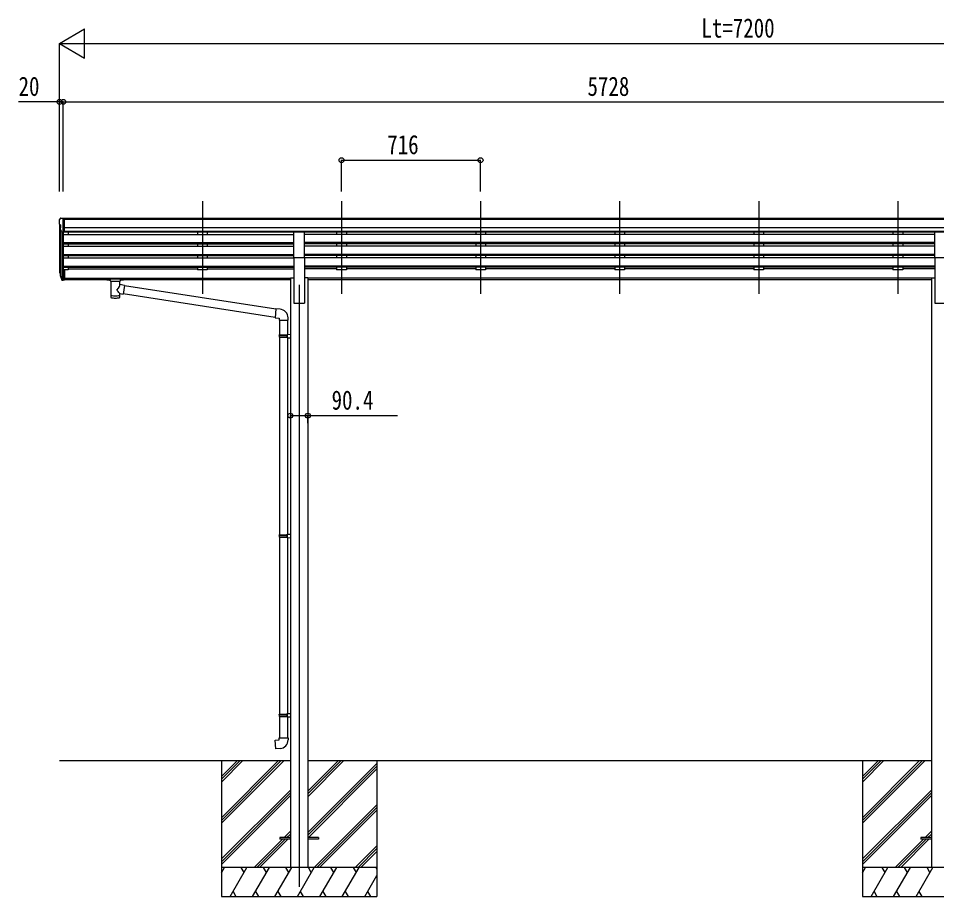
# Model space of a CAD drawing. Units: millimetres, scale not verified. Extents: x -12615 to 12615, y -8910 to 8910.
# Drawn here: x -5360 to -633, y -4469 to 51 of the extents above; entities that cross this region are included whole.
import ezdxf
from ezdxf.enums import TextEntityAlignment as Align

# ---------------------------------------------------------------- set-up
doc = ezdxf.new("R2010")
doc.units = ezdxf.units.MM
doc.header["$LTSCALE"] = 30
for name, color, linetype in [('0-3_YKK_12', 2, 'Continuous'), ('0-4_YKK_13', 4, 'Continuous'), ('0-5_YKK_A1', 4, 'Continuous'), ('0-6_YKK_D', 6, 'Continuous')]:
    doc.layers.add(name, color=color, linetype=linetype)
doc.styles.add('ＭＳ ゴシック', font='')
doc.styles.get('ＭＳ ゴシック').set_extended_font_data('MS Gothic')

msp = doc.modelspace()

# ---------------------------------------------------------------- linework, layer by layer
at = {"layer": '0-3_YKK_12'}
for p, q in [((-4412.94, -889.49), (-4412.94, -1367.01)), ((-3696.94, -889.49), (-3696.94, -1367.01)), ((-2980.94, -889.49), (-2980.94, -1367.01)), ((-2264.94, -889.49), (-2264.94, -1367.01)), ((-1548.94, -889.49), (-1548.94, -1367.01)), ((-832.94, -889.49), (-832.94, -1367.01)), ((-3914.94, -1320.33), (-3914.94, -4418.89))]:
    msp.add_line(p, q, dxfattribs=at)
at = {"layer": '0-4_YKK_13'}
for p, q in [((-5150.94, -986.38), (-5150.94, -987.01)), ((-5144.03, -977.58), (-5148.1, -983.39)), ((-5140.94, -977.01), (-5143.27, -977.16)), ((-5140.94, -977.01), (-5122.44, -977.01)), ((-5128.94, -1050), (-5128.94, -977.01)), ((-5122.44, -977.01), (-5112.44, -977.1)), ((-5122.44, -1049), (-5122.44, -977.01)), ((-5112.44, -978.62), (-5112.44, -977.1)), ((-5148.41, -1008.2), (-5143.09, -1011.27)), ((-5136.56, -1048.18), (-5145.57, -1032.59)), ((-5142.94, -1011.53), (-5142.94, -1027.8)), ((-5128.94, -1050), (-5134.15, -1049.68)), ((-5122.44, -1049), (-5128.94, -1049)), ((-3942.44, -1179.44), (-3942.44, -1047.64)), ((-3942.44, -1047.64), (-3887.44, -1047.64)), ((-3887.44, -1179.44), (-3887.44, -1047.64)), ((-642.44, -1179.44), (-642.44, -1047.64)), ((-642.44, -1047.64), (-587.44, -1047.64)), ((-3942.44, -1179.44), (-3887.44, -1179.44)), ((-642.44, -1179.44), (-587.44, -1179.44)), ((-5147.85, -1256.81), (-5143.97, -1264.76)), ((-5147.24, -1255.43), (-5143.97, -1262.49)), ((-5145.53, -1268.08), (-5145.19, -1272.49)), ((-5145.19, -1272.49), (-5136.38, -1296.04)), ((-5144.58, -1271.92), (-5136.38, -1288.1)), ((-5135.37, -1286.97), (-5143.13, -1271.57)), ((-5128.94, -1242.62), (-5128.94, -1297.39)), ((-5122.44, -1242.62), (-5128.94, -1242.62)), ((-5122.44, -1242.62), (-5122.44, -1296.65)), ((-5128.94, -1287.65), (-5134.07, -1287.65)), ((-5128.94, -1289.46), (-5133.79, -1289.46)), ((-5128.94, -1297.39), (-5133.79, -1297.39)), ((-5122.44, -1282.75), (-5128.94, -1282.75)), ((-5122.44, -1287.63), (-5128.94, -1287.63)), ((-5122.44, -1296.65), (-5128.94, -1296.65)), ((-4904.94, -1287.49), (-4904.94, -1293.25)), ((-4904.94, -1287.69), (-4904.94, -1289.23)), ((-4902.94, -1286.83), (-4819.94, -1286.83)), ((-4902.94, -1289.01), (-4819.94, -1289.01)), ((-4902.94, -1293.92), (-4888.44, -1293.92)), ((-4888.44, -1299.56), (-4888.44, -1293.01)), ((-4884.34, -1300.48), (-4884.36, -1385.92)), ((-4838.54, -1319.23), (-4838.54, -1300.48)), ((-4813.32, -1323.13), (-4838.54, -1319.22)), ((-4834.44, -1299.56), (-4834.44, -1293.01)), ((-4834.44, -1293.92), (-4819.94, -1293.92)), ((-4813.32, -1323.13), (-4820.34, -1368.39)), ((-4817.94, -1287.49), (-4817.94, -1293.25)), ((-4838.52, -1385.92), (-4838.55, -1365.25)), ((-4838.54, -1365.57), (-4820.34, -1368.39)), ((-4038, -1487.98), (-4820.07, -1366.65)), ((-4034.33, -1446.05), (-4813.64, -1325.15)), ((-4013.33, -1446.01), (-4034.17, -1444.18)), ((-4018.25, -1501.75), (-3972.25, -1501.75)), ((-4016.14, -1501.75), (-4016.14, -1577.96)), ((-3974.14, -1501.75), (-3974.14, -1575.4)), ((-3972.25, -1501.75), (-3972.25, -1490.83)), ((-4018.14, -1579.96), (-4017.14, -1577.96)), ((-4018.14, -1579.96), (-3974.14, -1579.96)), ((-4018.14, -1579.96), (-4018.14, -1587.96)), ((-4018.14, -1587.96), (-3974.14, -1587.96)), ((-4018.14, -1587.96), (-4017.14, -1589.96)), ((-4017.14, -1577.96), (-3974.14, -1577.96)), ((-4017.14, -1589.96), (-3974.14, -1589.96)), ((-4016.14, -1589.96), (-4016.14, -2606.65)), ((-3978.62, -1579.96), (-3979.05, -1577.96)), ((-3976.14, -1575.46), (-3960.14, -1574.99)), ((-3976.14, -1577.46), (-3976.14, -1575.46)), ((-3976.14, -1577.46), (-3974.14, -1577.46)), ((-3976.14, -1592.46), (-3976.14, -1590.46)), ((-3976.14, -1592.46), (-3960.14, -1592.93)), ((-3974.14, -1592.52), (-3974.14, -2604.09)), ((-3960.14, -1574.99), (-3960.14, -1592.93)), ((-4018.14, -2608.65), (-4017.14, -2606.65)), ((-4018.14, -2608.65), (-3974.14, -2608.65)), ((-4018.14, -2608.65), (-4018.14, -2616.65)), ((-4018.14, -2616.65), (-3974.14, -2616.65)), ((-4018.14, -2616.65), (-4017.14, -2618.65)), ((-4017.14, -2606.65), (-3974.14, -2606.65)), ((-4017.14, -2618.65), (-3974.14, -2618.65)), ((-4016.14, -2618.65), (-4016.14, -3529.34)), ((-3978.62, -2608.65), (-3979.05, -2606.65)), ((-3976.14, -2604.15), (-3960.14, -2603.68)), ((-3976.14, -2606.15), (-3976.14, -2604.15)), ((-3976.14, -2606.15), (-3974.14, -2606.15)), ((-3976.14, -2621.15), (-3976.14, -2619.15)), ((-3976.14, -2621.15), (-3960.14, -2621.62)), ((-3974.14, -2621.21), (-3974.14, -3526.78)), ((-3960.14, -2603.68), (-3960.14, -2621.62)), ((-4018.14, -3531.34), (-4017.14, -3529.34)), ((-4018.14, -3531.34), (-3974.14, -3531.34)), ((-4018.14, -3531.34), (-4018.14, -3539.34)), ((-4018.14, -3539.34), (-3974.14, -3539.34)), ((-4018.14, -3539.34), (-4017.14, -3541.34)), ((-4017.14, -3529.34), (-3974.14, -3529.34)), ((-4017.14, -3541.34), (-3974.14, -3541.34)), ((-4016.14, -3541.34), (-4016.14, -3651.34)), ((-3978.62, -3531.34), (-3979.05, -3529.34)), ((-3976.14, -3526.84), (-3960.14, -3526.37)), ((-3976.14, -3528.84), (-3976.14, -3526.84)), ((-3976.14, -3528.84), (-3974.14, -3528.84)), ((-3976.14, -3543.84), (-3976.14, -3541.84)), ((-3976.14, -3543.84), (-3960.14, -3544.31)), ((-3974.14, -3543.9), (-3974.14, -3651.34)), ((-3960.14, -3526.37), (-3960.14, -3544.31)), ((-4018.14, -3651.34), (-3972.14, -3651.34)), ((-4018.14, -3661.34), (-4018.14, -3651.34)), ((-3972.14, -3651.34), (-3972.14, -3662.25)), ((-4014.94, -4164.39), (-4014.94, -4173.39)), ((-3960.14, -4164.39), (-4014.94, -4164.39)), ((-3960.14, -4173.39), (-4014.94, -4173.39)), ((-3814.94, -4164.39), (-3869.74, -4164.39)), ((-3814.94, -4173.39), (-3869.74, -4173.39)), ((-3814.94, -4164.39), (-3814.94, -4173.39)), ((-714.94, -4164.39), (-714.94, -4173.39)), ((-660.14, -4164.39), (-714.94, -4164.39)), ((-660.14, -4173.39), (-714.94, -4173.39))]:
    msp.add_line(p, q, dxfattribs=at)
for points in [[(-4904.94, -1287.49), (-4904.9, -1287.3), (-4904.82, -1287.16), (-4904.72, -1287.07), (-4904.62, -1287.01), (-4904.5, -1286.96), (-4904.21, -1286.9), (-4903.72, -1286.85), (-4903.18, -1286.83), (-4902.94, -1286.83)], [(-4904.94, -1293.25), (-4904.9, -1293.45), (-4904.82, -1293.59), (-4904.72, -1293.68), (-4904.62, -1293.74), (-4904.5, -1293.79), (-4904.21, -1293.85), (-4903.72, -1293.89), (-4903.18, -1293.91), (-4902.94, -1293.92)], [(-4819.94, -1286.83), (-4819.59, -1286.83), (-4819.06, -1286.86), (-4818.61, -1286.91), (-4818.31, -1286.99), (-4818.14, -1287.09), (-4818.02, -1287.23), (-4817.95, -1287.41), (-4817.94, -1287.49)], [(-4819.94, -1293.92), (-4819.59, -1293.91), (-4819.06, -1293.89), (-4818.61, -1293.84), (-4818.31, -1293.76), (-4818.14, -1293.66), (-4818.02, -1293.52), (-4817.95, -1293.34), (-4817.94, -1293.25)], [(-4034.17, -1444.18), (-4038.17, -1490.01), (-4018.25, -1491.75), (-4018.25, -1501.75)], [(-3978.62, -1579.96), (-3978.62, -1587.96), (-3979.05, -1589.96)], [(-3976.14, -1590.46), (-3974.14, -1590.46), (-3974.14, -1577.46)], [(-3978.62, -2608.65), (-3978.62, -2616.65), (-3979.05, -2618.65)], [(-3976.14, -2619.15), (-3974.14, -2619.15), (-3974.14, -2606.15)], [(-3978.62, -3531.34), (-3978.62, -3539.34), (-3979.05, -3541.34)], [(-3976.14, -3541.84), (-3974.14, -3541.84), (-3974.14, -3528.84)], [(-4013.22, -3707.08), (-4034.06, -3708.91), (-4038.06, -3663.08), (-4018.14, -3661.34)]]:
    msp.add_lwpolyline(points, dxfattribs=at)
for centre, radius, start, end in [((-5147.94, -986.38), 3, 93, 180), ((-4948.94, -987.01), 202, 180, 184.94904), ((-5143.21, -978.15), 1, 93.5, 145), ((-5144.04, -1003.83), 6.18, 185.7035, 224.99897), ((-5142.97, -1031.09), 3, 94.7167, 210), ((-5143.24, -1027.8), 0.3, 274.7167, 0), ((-5143.24, -1011.53), 0.3, 0, 60), ((-5133.97, -1046.68), 3, 210, 266.5), ((-5119.76, -1247.69), 29.53, 186.50806, 197.98144), ((-5118.35, -1245.93), 30.41, 187.1552, 198.19734), ((-4017.25, -1490.83), 45, 0, 85), ((-4017.14, -3662.25), 45, 275, 0)]:
    msp.add_arc(centre, radius, start, end, dxfattribs=at)
for centre, major_axis, ratio, start_param, end_param in [((-5060.29, -1248.12), (-89.06, 1.43), 0.57596, 6.1962358, 6.3678173), ((-5061.08, -1241.45), (87.93, 4.42), 0.541684, 3.0659337, 3.2228513), ((-5144.23, -1268.08), (1.3, 0), 0.90356, 1.3700892, 3.347195), ((-5058.31, -1251.89), (-89.07, 0), 0.90356, 0.2056023, 0.2515348), ((-5059.02, -1248.03), (-88.05, 0), 0.90356, 0.2662965, 0.3003836), ((-5133.79, -1286.75), (-3, 0), 0.90356, 0.5235988, 1.5707963), ((-5133.79, -1294.68), (3, 0), 0.90356, 3.6651914, 4.712389), ((-5134.07, -1286.29), (-1.5, 0), 0.90356, 0.5235988, 1.5707963), ((-4902.94, -1289.23), (2, 0), 0.109601, 1.5707963, 3.1415927), ((-4861.44, -1299.48), (27.06, 0), 0.069685, 3.1415927, 6.2831853), ((-4861.44, -1293.01), (27, 0), 0.070066, 6.2831853, 9.424778), ((-4861.44, -1345.76), (-22.81, -26.62), 0.234429, 1.6855472, 3.1268519), ((-4850.44, -1297), (16, 0), 0.361356, 6.2636979, 6.2831853), ((-4819.94, -1289.23), (2, 0), 0.109601, 0, 1.5707963), ((-4858.89, -1343.12), (20.32, -22.25), 0.045535, 0.0389954, 1.3075346), ((-4861.44, -1385.92), (22.92, 0), 0.101955, 3.1415499, 6.2833984), ((-4861.44, -1373.48), (22.91, 0), 0.122865, 3.1415927, 6.2831853)]:
    msp.add_ellipse(centre, major_axis=major_axis, ratio=ratio, start_param=start_param, end_param=end_param, dxfattribs=at)
at = {"layer": '0-5_YKK_A1'}
for p, q in [((582.56, -978.62), (-5122.44, -978.62)), ((582.56, -983.83), (-5122.44, -983.83)), ((-5148.94, -1007.59), (-5148.94, -1242.25)), ((-5143.97, -1035.36), (-5143.97, -1268.96)), ((592.56, -1027.36), (-5122.44, -1027.36)), ((-5134.94, -1049.52), (-5134.95, -1287.39)), ((-5128.94, -1050), (-5128.94, -1242.62)), ((-5128.94, -1060.97), (-3942.44, -1060.97)), ((592.56, -1045.22), (-5122.44, -1045.22)), ((-3942.44, -1048.46), (-5122.44, -1048.46)), ((-5103.94, -1048.46), (-5103.94, -1060.97)), ((-4437.94, -1048.46), (-4437.94, -1060.97)), ((-4387.94, -1048.46), (-4387.94, -1060.87)), ((-642.44, -1048.46), (-3887.44, -1048.46)), ((-642.44, -1060.97), (-3887.44, -1060.97)), ((-3721.94, -1048.46), (-3721.94, -1060.97)), ((-3671.94, -1048.46), (-3671.94, -1060.87)), ((-3005.94, -1048.46), (-3005.94, -1060.97)), ((-2955.94, -1048.46), (-2955.94, -1060.87)), ((-2289.94, -1048.46), (-2289.94, -1060.97)), ((-2239.94, -1048.46), (-2239.94, -1060.87)), ((-1573.94, -1048.46), (-1573.94, -1060.97)), ((-1523.94, -1048.46), (-1523.94, -1060.87)), ((-857.94, -1048.46), (-857.94, -1060.97)), ((-807.94, -1048.46), (-807.94, -1060.87)), ((-5128.94, -1102.85), (-3942.44, -1102.85)), ((-5128.94, -1104.35), (-3942.44, -1104.35)), ((-5128.94, -1108.66), (-3942.44, -1108.66)), ((-5128.94, -1121.52), (-3942.44, -1121.52)), ((-5103.94, -1108.66), (-5103.94, -1121.52)), ((-4437.94, -1108.66), (-4437.94, -1121.52)), ((-4387.94, -1108.66), (-4387.94, -1121.52)), ((-642.44, -1102.85), (-3887.44, -1102.85)), ((-642.44, -1104.35), (-3887.44, -1104.35)), ((-642.44, -1108.66), (-3887.44, -1108.66)), ((-642.44, -1121.52), (-3887.44, -1121.52)), ((-3721.94, -1108.66), (-3721.94, -1121.52)), ((-3671.94, -1108.66), (-3671.94, -1121.52)), ((-3005.94, -1108.66), (-3005.94, -1121.52)), ((-2955.94, -1108.66), (-2955.94, -1121.52)), ((-2289.94, -1108.66), (-2289.94, -1121.52)), ((-2239.94, -1108.66), (-2239.94, -1121.52)), ((-1573.94, -1108.66), (-1573.94, -1121.52)), ((-1523.94, -1108.66), (-1523.94, -1121.52)), ((-857.94, -1108.66), (-857.94, -1121.52)), ((-807.94, -1108.66), (-807.94, -1121.52)), ((-5128.94, -1163.4), (-3942.44, -1163.4)), ((-5128.94, -1164.89), (-3942.44, -1164.89)), ((-5128.94, -1169.21), (-3942.44, -1169.21)), ((-5103.94, -1169.21), (-5103.94, -1182.07)), ((-4437.94, -1169.21), (-4437.94, -1181.97)), ((-4387.94, -1169.21), (-4387.94, -1182.07)), ((-3942.44, -1179.44), (-3942.44, -1413.89)), ((-642.44, -1163.4), (-3887.44, -1163.4)), ((-642.44, -1164.89), (-3887.44, -1164.89)), ((-642.44, -1169.21), (-3887.44, -1169.21)), ((-3887.44, -1179.44), (-3887.44, -1413.89)), ((-3721.94, -1169.21), (-3721.94, -1181.97)), ((-3671.94, -1169.21), (-3671.94, -1182.07)), ((-3005.94, -1169.21), (-3005.94, -1181.97)), ((-2955.94, -1169.21), (-2955.94, -1182.07)), ((-2289.94, -1169.21), (-2289.94, -1181.97)), ((-2239.94, -1169.21), (-2239.94, -1182.07)), ((-1573.94, -1169.21), (-1573.94, -1181.97)), ((-1523.94, -1169.21), (-1523.94, -1182.07)), ((-857.94, -1169.21), (-857.94, -1181.97)), ((-807.94, -1169.21), (-807.94, -1182.07)), ((-642.44, -1179.44), (-642.44, -1413.89)), ((-5128.94, -1182.07), (-3942.44, -1182.07)), ((-5128.94, -1223.95), (-3942.44, -1223.95)), ((-5128.94, -1225.44), (-3942.44, -1225.44)), ((-642.44, -1182.07), (-3887.44, -1182.07)), ((-642.44, -1223.95), (-3887.44, -1223.95)), ((-642.44, -1225.44), (-3887.44, -1225.44)), ((-5128.94, -1229.76), (-3942.44, -1229.76)), ((-5103.94, -1243.25), (-5122.44, -1243.25)), ((-5103.94, -1229.76), (-5103.94, -1243.25)), ((-5103.94, -1238.31), (-4437.94, -1238.31)), ((-4437.94, -1229.76), (-4437.94, -1243.25)), ((-4387.94, -1243.25), (-4437.94, -1243.25)), ((-4387.94, -1229.76), (-4387.94, -1243.25)), ((-4387.94, -1238.31), (-3942.44, -1238.31)), ((-642.44, -1229.76), (-3887.44, -1229.76)), ((-3721.94, -1238.31), (-3887.44, -1238.31)), ((-3721.94, -1229.76), (-3721.94, -1243.25)), ((-3671.94, -1243.25), (-3721.94, -1243.25)), ((-3671.94, -1229.76), (-3671.94, -1243.25)), ((-3005.94, -1238.31), (-3671.94, -1238.31)), ((-3005.94, -1229.76), (-3005.94, -1243.25)), ((-2955.94, -1243.25), (-3005.94, -1243.25)), ((-2955.94, -1229.76), (-2955.94, -1243.25)), ((-2289.94, -1238.31), (-2955.94, -1238.31)), ((-2289.94, -1229.76), (-2289.94, -1243.25)), ((-2239.94, -1243.25), (-2289.94, -1243.25)), ((-2239.94, -1229.76), (-2239.94, -1243.25)), ((-1573.94, -1238.31), (-2239.94, -1238.31)), ((-1573.94, -1229.76), (-1573.94, -1243.25)), ((-1523.94, -1243.25), (-1573.94, -1243.25)), ((-1523.94, -1229.76), (-1523.94, -1243.25)), ((-857.94, -1238.31), (-1523.94, -1238.31)), ((-857.94, -1229.76), (-857.94, -1243.25)), ((-807.94, -1243.25), (-857.94, -1243.25)), ((-807.94, -1229.76), (-807.94, -1243.25)), ((-642.44, -1238.31), (-807.94, -1238.31)), ((-5122.44, -1285.32), (-3960.14, -1285.32)), ((-5122.44, -1286.72), (-3960.14, -1286.72)), ((-4888.44, -1294.41), (-5122.44, -1294.41)), ((-3960.14, -1294.41), (-4834.44, -1294.41)), ((-3960.14, -1284.89), (-3960.14, -4318.89)), ((-3960.14, -1284.89), (-3942.44, -1284.89)), ((-3869.74, -1284.89), (-3887.44, -1284.89)), ((-3869.74, -1284.89), (-3869.74, -4318.89)), ((-660.14, -1285.32), (-3869.74, -1285.32)), ((-660.14, -1286.72), (-3869.74, -1286.72)), ((-660.14, -1294.41), (-3869.74, -1294.41)), ((-660.14, -1284.89), (-660.14, -4318.9)), ((-660.14, -1284.89), (-642.44, -1284.89)), ((-3942.44, -1413.89), (-3887.44, -1413.89)), ((-642.44, -1413.89), (-587.44, -1413.89)), ((-5148.94, -3768.89), (-3960.14, -3768.89)), ((-4314.94, -3768.89), (-4314.94, -4468.89)), ((-4314.94, -4063.07), (-4020.76, -3768.89)), ((-4314.94, -4077.21), (-4006.62, -3768.89)), ((-4314.94, -4091.36), (-3992.48, -3768.89)), ((-4314.94, -3879.22), (-4204.61, -3768.89)), ((-4314.94, -3865.08), (-4218.75, -3768.89)), ((-4314.94, -3850.94), (-4232.89, -3768.89)), ((-3869.74, -3768.89), (-660.14, -3768.89)), ((-3869.74, -3954.52), (-3684.11, -3768.89)), ((-3869.74, -3940.38), (-3698.25, -3768.89)), ((-3869.74, -3926.24), (-3712.39, -3768.89)), ((-3514.94, -3768.89), (-3514.94, -4468.89)), ((-1014.94, -3768.89), (-1014.94, -4468.89)), ((-1014.94, -4063.07), (-720.76, -3768.89)), ((-1014.94, -4077.21), (-706.62, -3768.89)), ((-1014.94, -4091.36), (-692.48, -3768.89)), ((-1014.94, -3879.22), (-904.61, -3768.89)), ((-1014.94, -3865.08), (-918.75, -3768.89)), ((-1014.94, -3850.94), (-932.89, -3768.89)), ((-3869.74, -4138.37), (-3514.94, -3783.57)), ((-3869.74, -4152.51), (-3514.94, -3797.72)), ((-3867.48, -4164.39), (-3514.94, -3811.86)), ((-4314.94, -4275.2), (-3960.14, -3920.4)), ((-1014.94, -4275.2), (-660.14, -3920.4)), ((-4314.94, -4289.34), (-3960.14, -3934.55)), ((-4314.94, -4303.49), (-3960.14, -3948.69)), ((-1014.94, -4289.34), (-660.14, -3934.55)), ((-1014.94, -4303.49), (-660.14, -3948.69)), ((-3838.13, -4318.89), (-3514.94, -3995.7)), ((-3823.99, -4318.89), (-3514.94, -4009.85)), ((-3809.85, -4318.89), (-3514.94, -4023.99)), ((-3992, -4164.39), (-3960.14, -4132.54)), ((-3977.86, -4164.39), (-3960.14, -4146.68)), ((-692, -4164.39), (-660.14, -4132.54)), ((-677.86, -4164.39), (-660.14, -4146.68)), ((-4146.5, -4318.89), (-4001, -4173.39)), ((-4132.36, -4318.89), (-3986.86, -4173.39)), ((-4118.21, -4318.89), (-3972.71, -4173.39)), ((-3963.71, -4164.39), (-3960.14, -4160.82)), ((-846.5, -4318.89), (-701, -4173.39)), ((-832.36, -4318.89), (-686.86, -4173.39)), ((-818.21, -4318.89), (-672.71, -4173.39)), ((-663.71, -4164.39), (-660.14, -4160.82)), ((-3626, -4318.89), (-3514.94, -4207.84)), ((-3611.86, -4318.89), (-3514.94, -4221.98)), ((-3597.71, -4318.89), (-3514.94, -4236.12)), ((-3514.94, -4318.89), (-4314.94, -4318.89)), ((-4314.94, -4346.4), (-4299.06, -4318.89)), ((-4270.19, -4468.89), (-4183.59, -4318.89)), ((-4198.59, -4344.87), (-4213.59, -4318.89)), ((-4154.72, -4468.89), (-4068.12, -4318.89)), ((-4083.12, -4344.88), (-4098.12, -4318.89)), ((-4039.25, -4468.89), (-3952.65, -4318.89)), ((-3967.65, -4344.88), (-3982.65, -4318.89)), ((-3923.78, -4468.89), (-3837.18, -4318.89)), ((-3852.18, -4344.88), (-3867.18, -4318.89)), ((-3808.31, -4468.89), (-3721.71, -4318.89)), ((-3736.71, -4344.87), (-3751.71, -4318.89)), ((-3692.84, -4468.89), (-3606.24, -4318.89)), ((-3636.24, -4318.89), (-3621.24, -4344.87)), ((-3520.77, -4318.89), (-3514.94, -4328.99)), ((-214.94, -4318.89), (-1014.94, -4318.89)), ((-1014.94, -4346.4), (-999.06, -4318.89)), ((-970.19, -4468.89), (-883.59, -4318.89)), ((-898.59, -4344.87), (-913.59, -4318.89)), ((-854.72, -4468.89), (-768.12, -4318.89)), ((-783.12, -4344.88), (-798.12, -4318.89)), ((-739.25, -4468.89), (-652.65, -4318.89)), ((-667.65, -4344.88), (-682.65, -4318.89)), ((-3577.37, -4468.89), (-3514.94, -4360.76)), ((-4255.2, -4442.91), (-4240.2, -4468.89)), ((-4139.73, -4442.91), (-4124.73, -4468.89)), ((-4024.25, -4442.91), (-4009.25, -4468.89)), ((-3908.78, -4442.91), (-3893.79, -4468.89)), ((-3793.31, -4442.91), (-3778.32, -4468.89)), ((-3677.84, -4442.91), (-3662.85, -4468.89)), ((-3562.38, -4442.91), (-3547.38, -4468.89)), ((-955.2, -4442.91), (-940.2, -4468.89)), ((-839.73, -4442.91), (-824.73, -4468.89)), ((-724.25, -4442.91), (-709.25, -4468.89)), ((-4314.94, -4468.89), (-3514.94, -4468.89)), ((-1014.94, -4468.89), (-214.94, -4468.89))]:
    msp.add_line(p, q, dxfattribs=at)
at = {"layer": '0-6_YKK_D'}
for p, q in [((-5148.94, -78.62), (-5019.04, -3.62)), ((-5019.04, -153.62), (-5019.04, -3.62)), ((-5148.94, -839.49), (-5148.94, -77.62)), ((-5148.94, -78.62), (-5019.04, -153.62)), ((-5148.94, -78.62), (-4889.13, -78.62)), ((-4998.94, -78.62), (1901.06, -78.62)), ((-5148.94, -839.49), (-5148.94, -377.62)), ((-5128.94, -839.49), (-5128.94, -377.62)), ((-5128.94, -839.49), (-5128.94, -377.62)), ((-5128.94, -378.62), (599.06, -378.62)), ((-3696.94, -839.49), (-3696.94, -677.62)), ((-3696.94, -678.62), (-2980.94, -678.62)), ((-2980.94, -839.49), (-2980.94, -677.62)), ((-3960.14, -2000.95), (-3960.14, -1992.45)), ((-3869.74, -2031.79), (-3869.74, -1992.45))]:
    msp.add_line(p, q, dxfattribs=at)
for points in [[(-5128.94, -378.62), (-5148.94, -378.62), (-5360.34, -378.62)], [(-3960.14, -1993.45), (-3869.74, -1993.45), (-3408.54, -1993.45)]]:
    msp.add_lwpolyline(points, dxfattribs=at)
for centre in [(-5148.94, -378.62), (-5128.94, -378.62), (-5128.94, -378.62), (-3696.94, -678.62), (-2980.94, -678.62), (-3960.14, -1993.45), (-3869.74, -1993.45)]:
    msp.add_circle(centre, 12.75, dxfattribs=at)

# ---------------------------------------------------------------- texts
at = {"layer": '0-6_YKK_D', "style": 'ＭＳ ゴシック', "width": 0.8}
for s, p in [('Lt=7200', (-1844.14, -77.62)), ('20', (-5359.34, -377.62)), ('5728', (-2430.54, -377.62)), ('716', (-3461.34, -677.62)), ('90.4', (-3747.94, -1992.45))]:
    msp.add_text(s, height=98.97, dxfattribs=at).set_placement(p, align=Align.BOTTOM_LEFT)

doc.saveas('drawing.dxf')
